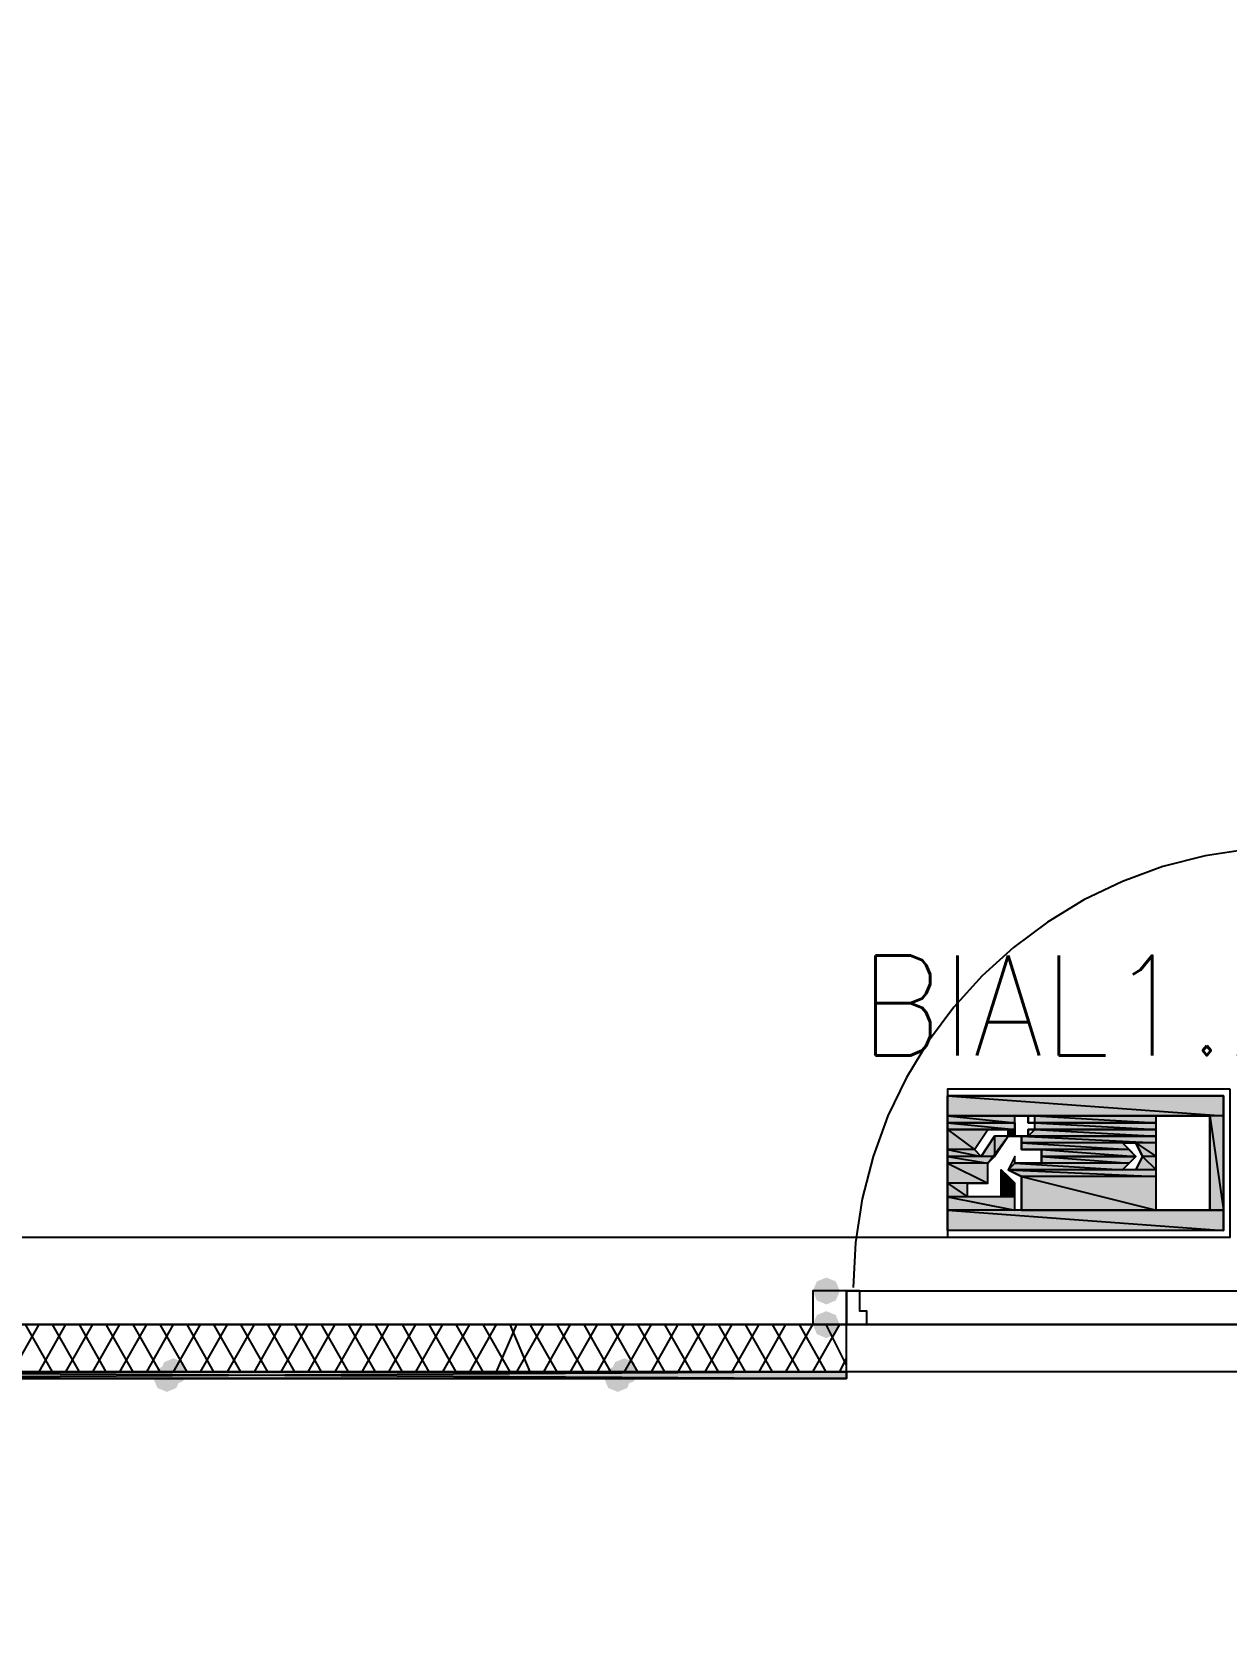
# Model space of a CAD drawing. Header units: millimetres. Extents: x 0 to 420, y 0 to 297.
# Drawn here: x 222.88 to 230.4, y 174.24 to 184.4 of the extents above; entities that cross this region are included whole.
import ezdxf

# ---------------------------------------------------------------- set-up
doc = ezdxf.new("R2010")
doc.units = ezdxf.units.MM
doc.layers.get('0').update_dxf_attribs({"linetype": 'CONTINUOUS'})
doc.styles.get("Standard").update_dxf_attribs({"font": 'STANDARD'})

msp = doc.modelspace()

# ---------------------------------------------------------------- hatches: boundary and pattern name
at = {"true_color": 0x000052}
h = msp.add_hatch(color=0, dxfattribs=at)
h.paths.add_polyline_path([(230.378, 177.715333), (228.642333, 177.715333), (230.378, 177.588333)], flags=0)
h.paths.add_polyline_path([(228.642333, 177.715333), (230.378, 177.588333), (228.642333, 177.588333)], flags=0)
h = msp.add_hatch(color=0, dxfattribs=at)
h.paths.add_polyline_path([(228.642333, 177.588333), (229.954667, 177.588333)], flags=0)
h.paths.add_polyline_path([(229.954667, 177.588333), (228.642333, 177.588333)], flags=0)
h = msp.add_hatch(color=0, dxfattribs=at)
h.paths.add_polyline_path([(229.065667, 177.588333), (228.642333, 177.588333)], flags=0)
h.paths.add_polyline_path([(229.065667, 177.588333), (228.642333, 177.588333), (229.108, 177.588333)], flags=0)
h = msp.add_hatch(color=0, dxfattribs=at)
h.paths.add_polyline_path([(229.065667, 177.588333), (228.642333, 177.588333), (229.065667, 177.546)], flags=0)
h.paths.add_polyline_path([(228.642333, 177.588333), (229.065667, 177.546), (228.642333, 177.546)], flags=0)
h = msp.add_hatch(color=0, dxfattribs=at)
h.paths.add_polyline_path([(228.642333, 177.546), (229.065667, 177.546)], flags=0)
h.paths.add_polyline_path([(229.065667, 177.546), (228.642333, 177.546)], flags=0)
h = msp.add_hatch(color=0, dxfattribs=at)
h.paths.add_polyline_path([(228.642333, 177.546), (229.065667, 177.546)], flags=0)
h.paths.add_polyline_path([(229.065667, 177.546), (228.642333, 177.546)], flags=0)
h = msp.add_hatch(color=0, dxfattribs=at)
h.paths.add_polyline_path([(229.065667, 177.546), (228.642333, 177.546), (229.065667, 177.503667)], flags=0)
h.paths.add_polyline_path([(228.642333, 177.546), (229.065667, 177.503667), (228.642333, 177.503667)], flags=0)
h = msp.add_hatch(color=0, dxfattribs=at)
h.paths.add_polyline_path([(228.642333, 177.503667), (229.065667, 177.503667)], flags=0)
h.paths.add_polyline_path([(229.065667, 177.503667), (228.642333, 177.503667)], flags=0)
h = msp.add_hatch(color=0, dxfattribs=at)
h.paths.add_polyline_path([(228.896333, 177.503667), (228.642333, 177.503667), (228.811667, 177.376667)], flags=0)
h.paths.add_polyline_path([(228.642333, 177.503667), (228.811667, 177.376667), (228.642333, 177.376667)], flags=0)
h = msp.add_hatch(color=0, dxfattribs=at)
h.paths.add_polyline_path([(229.023333, 177.503667), (229.065667, 177.503667)], flags=0)
h.paths.add_polyline_path([(229.065667, 177.503667), (229.023333, 177.503667)], flags=0)
h = msp.add_hatch(color=0, dxfattribs=at)
h.paths.add_polyline_path([(229.023333, 177.503667), (229.065667, 177.503667)], flags=0)
h.paths.add_polyline_path([(229.065667, 177.503667), (229.023333, 177.503667)], flags=0)
h = msp.add_hatch(color=0, dxfattribs=at)
h.paths.add_polyline_path([(229.065667, 177.503667), (229.023333, 177.503667), (229.065667, 177.461333)], flags=0)
h.paths.add_polyline_path([(229.023333, 177.503667), (229.065667, 177.461333), (229.023333, 177.461333)], flags=0)
h = msp.add_hatch(color=0, dxfattribs=at)
h.paths.add_polyline_path([(229.108, 177.588333), (229.065667, 177.588333)], flags=0)
h.paths.add_polyline_path([(229.065667, 177.588333), (229.108, 177.588333)], flags=0)
for points in [[(229.065667, 177.546), (229.065667, 177.503667)], [(229.108, 177.588333), (229.150333, 177.588333)], [(229.150333, 177.546), (229.192667, 177.546)], [(229.150333, 177.546), (229.192667, 177.546)], [(229.192667, 177.503667), (229.150333, 177.503667)], [(229.150333, 177.503667), (229.192667, 177.503667)], [(229.150333, 177.461333), (229.108, 177.461333)], [(228.981, 177.249667), (229.023333, 177.207333), (228.981, 177.207333)]]:
    msp.add_hatch(color=0, dxfattribs=at).paths.add_polyline_path(points, flags=0)
h = msp.add_hatch(color=0, dxfattribs=at)
h.paths.add_polyline_path([(229.065667, 177.503667), (229.065667, 177.461333)], flags=0)
h.paths.add_polyline_path([(229.065667, 177.461333), (229.065667, 177.503667)], flags=0)
h = msp.add_hatch(color=0, dxfattribs=at)
h.paths.add_polyline_path([(229.108, 177.588333), (229.954667, 177.588333)], flags=0)
h.paths.add_polyline_path([(229.954667, 177.588333), (229.108, 177.588333)], flags=0)
h = msp.add_hatch(color=0, dxfattribs=at)
h.paths.add_polyline_path([(229.108, 177.588333), (229.954667, 177.588333)], flags=0)
h.paths.add_polyline_path([(229.954667, 177.588333), (229.108, 177.588333)], flags=0)
h = msp.add_hatch(color=0, dxfattribs=at)
h.paths.add_polyline_path([(229.150333, 177.588333), (229.954667, 177.588333)], flags=0)
h.paths.add_polyline_path([(229.954667, 177.588333), (229.150333, 177.588333)], flags=0)
h = msp.add_hatch(color=0, dxfattribs=at)
h.paths.add_polyline_path([(229.150333, 177.503667), (229.192667, 177.503667)], flags=0)
h.paths.add_polyline_path([(229.192667, 177.503667), (229.150333, 177.503667)], flags=0)
h = msp.add_hatch(color=0, dxfattribs=at)
h.paths.add_polyline_path([(229.954667, 177.503667), (229.192667, 177.503667), (229.954667, 177.461333)], flags=0)
h.paths.add_polyline_path([(229.192667, 177.503667), (229.954667, 177.461333), (229.150333, 177.461333)], flags=0)
h = msp.add_hatch(color=0, dxfattribs=at)
h.paths.add_polyline_path([(229.150333, 177.503667), (229.150333, 177.461333)], flags=0)
h.paths.add_polyline_path([(229.150333, 177.461333), (229.150333, 177.503667)], flags=0)
h = msp.add_hatch(color=0, dxfattribs=at)
h.paths.add_polyline_path([(229.954667, 177.588333), (229.192667, 177.588333), (229.954667, 177.546)], flags=0)
h.paths.add_polyline_path([(229.192667, 177.588333), (229.954667, 177.546), (229.192667, 177.546)], flags=0)
h = msp.add_hatch(color=0, dxfattribs=at)
h.paths.add_polyline_path([(229.192667, 177.546), (229.954667, 177.546)], flags=0)
h.paths.add_polyline_path([(229.954667, 177.546), (229.192667, 177.546)], flags=0)
h = msp.add_hatch(color=0, dxfattribs=at)
h.paths.add_polyline_path([(229.192667, 177.546), (229.954667, 177.546)], flags=0)
h.paths.add_polyline_path([(229.954667, 177.546), (229.192667, 177.546)], flags=0)
h = msp.add_hatch(color=0, dxfattribs=at)
h.paths.add_polyline_path([(229.192667, 177.546), (229.954667, 177.546)], flags=0)
h.paths.add_polyline_path([(229.954667, 177.546), (229.192667, 177.546)], flags=0)
h = msp.add_hatch(color=0, dxfattribs=at)
h.paths.add_polyline_path([(229.954667, 177.546), (229.192667, 177.546), (229.954667, 177.503667)], flags=0)
h.paths.add_polyline_path([(229.192667, 177.546), (229.954667, 177.503667), (229.192667, 177.503667)], flags=0)
h = msp.add_hatch(color=0, dxfattribs=at)
h.paths.add_polyline_path([(229.192667, 177.503667), (229.954667, 177.503667)], flags=0)
h.paths.add_polyline_path([(229.954667, 177.503667), (229.192667, 177.503667)], flags=0)
h = msp.add_hatch(color=0, dxfattribs=at)
h.paths.add_polyline_path([(229.192667, 177.503667), (229.954667, 177.503667)], flags=0)
h.paths.add_polyline_path([(229.954667, 177.503667), (229.192667, 177.503667)], flags=0)
h = msp.add_hatch(color=0, dxfattribs=at)
h.paths.add_polyline_path([(229.192667, 177.503667), (229.954667, 177.503667)], flags=0)
h.paths.add_polyline_path([(229.954667, 177.503667), (229.192667, 177.503667)], flags=0)
h = msp.add_hatch(color=0, dxfattribs=at)
h.paths.add_polyline_path([(229.192667, 177.503667), (229.954667, 177.503667)], flags=0)
h.paths.add_polyline_path([(229.954667, 177.503667), (229.192667, 177.503667)], flags=0)
h = msp.add_hatch(color=0, dxfattribs=at)
h.paths.add_polyline_path([(229.192667, 177.503667), (229.954667, 177.503667)], flags=0)
h.paths.add_polyline_path([(229.954667, 177.503667), (229.192667, 177.503667)], flags=0)
h = msp.add_hatch(color=0, dxfattribs=at)
h.paths.add_polyline_path([(230.378, 177.588333), (230.293333, 177.588333), (230.378, 176.995667)], flags=0)
h.paths.add_polyline_path([(230.293333, 177.588333), (230.378, 176.995667), (230.293333, 176.995667)], flags=0)
h = msp.add_hatch(color=0, dxfattribs=at)
h.paths.add_polyline_path([(229.023333, 177.461333), (228.938667, 177.461333), (228.938667, 177.334333)], flags=0)
h.paths.add_polyline_path([(228.938667, 177.461333), (228.938667, 177.334333), (228.854, 177.334333)], flags=0)
h = msp.add_hatch(color=0, dxfattribs=at)
h.paths.add_polyline_path([(229.023333, 177.461333), (229.065667, 177.461333)], flags=0)
h.paths.add_polyline_path([(229.065667, 177.461333), (229.023333, 177.461333)], flags=0)
h = msp.add_hatch(color=0, dxfattribs=at)
h.paths.add_polyline_path([(229.065667, 177.461333), (229.108, 177.461333)], flags=0)
h.paths.add_polyline_path([(229.108, 177.461333), (229.065667, 177.461333)], flags=0)
h = msp.add_hatch(color=0, dxfattribs=at)
h.paths.add_polyline_path([(229.065667, 177.461333), (229.108, 177.461333)], flags=0)
h.paths.add_polyline_path([(229.108, 177.461333), (229.065667, 177.461333)], flags=0)
h = msp.add_hatch(color=0, dxfattribs=at)
h.paths.add_polyline_path([(229.065667, 177.461333), (229.954667, 177.461333)], flags=0)
h.paths.add_polyline_path([(229.954667, 177.461333), (229.065667, 177.461333)], flags=0)
h = msp.add_hatch(color=0, dxfattribs=at)
h.paths.add_polyline_path([(229.954667, 177.461333), (229.108, 177.461333), (229.954667, 177.419)], flags=0)
h.paths.add_polyline_path([(229.108, 177.461333), (229.954667, 177.419), (229.108, 177.419)], flags=0)
h = msp.add_hatch(color=0, dxfattribs=at)
h.paths.add_polyline_path([(229.743, 177.419), (229.108, 177.419), (229.785333, 177.376667)], flags=0)
h.paths.add_polyline_path([(229.108, 177.419), (229.785333, 177.376667), (229.108, 177.376667)], flags=0)
h = msp.add_hatch(color=0, dxfattribs=at)
h.paths.add_polyline_path([(229.150333, 177.461333), (229.954667, 177.461333)], flags=0)
h.paths.add_polyline_path([(229.954667, 177.461333), (229.150333, 177.461333)], flags=0)
h = msp.add_hatch(color=0, dxfattribs=at)
h.paths.add_polyline_path([(229.150333, 177.461333), (229.954667, 177.461333)], flags=0)
h.paths.add_polyline_path([(229.954667, 177.461333), (229.150333, 177.461333)], flags=0)
h = msp.add_hatch(color=0, dxfattribs=at)
h.paths.add_polyline_path([(229.150333, 177.461333), (229.954667, 177.461333)], flags=0)
h.paths.add_polyline_path([(229.954667, 177.461333), (229.150333, 177.461333)], flags=0)
h = msp.add_hatch(color=0, dxfattribs=at)
h.paths.add_polyline_path([(229.150333, 177.461333), (229.954667, 177.461333)], flags=0)
h.paths.add_polyline_path([(229.954667, 177.461333), (229.150333, 177.461333)], flags=0)
h = msp.add_hatch(color=0, dxfattribs=at)
h.paths.add_polyline_path([(229.954667, 177.419), (229.827667, 177.419), (229.954667, 177.334333)], flags=0)
h.paths.add_polyline_path([(229.827667, 177.419), (229.954667, 177.334333), (229.87, 177.334333)], flags=0)
h = msp.add_hatch(color=0, dxfattribs=at)
h.paths.add_polyline_path([(228.811667, 177.376667), (228.642333, 177.376667), (228.854, 177.334333)], flags=0)
h.paths.add_polyline_path([(228.642333, 177.376667), (228.854, 177.334333), (228.642333, 177.334333)], flags=0)
h = msp.add_hatch(color=0, dxfattribs=at)
h.paths.add_polyline_path([(228.938667, 177.334333), (228.642333, 177.334333), (228.896333, 177.292)], flags=0)
h.paths.add_polyline_path([(228.642333, 177.334333), (228.896333, 177.292), (228.642333, 177.292)], flags=0)
h = msp.add_hatch(color=0, dxfattribs=at)
h.paths.add_polyline_path([(228.896333, 177.292), (228.642333, 177.292), (228.896333, 177.165)], flags=0)
h.paths.add_polyline_path([(228.642333, 177.292), (228.896333, 177.165), (228.642333, 177.165)], flags=0)
h = msp.add_hatch(color=0, dxfattribs=at)
h.paths.add_polyline_path([(229.785333, 177.292), (229.065667, 177.292), (229.743, 177.249667)], flags=0)
h.paths.add_polyline_path([(229.065667, 177.292), (229.743, 177.249667), (229.023333, 177.249667)], flags=0)
h = msp.add_hatch(color=0, dxfattribs=at)
h.paths.add_polyline_path([(229.785333, 177.376667), (229.235, 177.376667), (229.827667, 177.334333)], flags=0)
h.paths.add_polyline_path([(229.235, 177.376667), (229.827667, 177.334333), (229.235, 177.334333)], flags=0)
h = msp.add_hatch(color=0, dxfattribs=at)
h.paths.add_polyline_path([(229.235, 177.334333), (229.277333, 177.334333)], flags=0)
h.paths.add_polyline_path([(229.277333, 177.334333), (229.235, 177.334333)], flags=0)
h = msp.add_hatch(color=0, dxfattribs=at)
h.paths.add_polyline_path([(229.827667, 177.334333), (229.235, 177.334333), (229.785333, 177.292)], flags=0)
h.paths.add_polyline_path([(229.235, 177.334333), (229.785333, 177.292), (229.235, 177.292)], flags=0)
h = msp.add_hatch(color=0, dxfattribs=at)
h.paths.add_polyline_path([(229.954667, 177.334333), (229.87, 177.334333), (229.954667, 177.249667)], flags=0)
h.paths.add_polyline_path([(229.87, 177.334333), (229.954667, 177.249667), (229.827667, 177.249667)], flags=0)
h = msp.add_hatch(color=0, dxfattribs=at)
h.paths.add_polyline_path([(229.023333, 177.207333), (228.981, 177.207333), (229.065667, 177.165)], flags=0)
h.paths.add_polyline_path([(228.981, 177.207333), (229.065667, 177.165), (228.981, 177.165)], flags=0)
h = msp.add_hatch(color=0, dxfattribs=at)
h.paths.add_polyline_path([(229.954667, 177.249667), (229.023333, 177.249667), (229.954667, 177.207333)], flags=0)
h.paths.add_polyline_path([(229.023333, 177.249667), (229.954667, 177.207333), (229.108, 177.207333)], flags=0)
h = msp.add_hatch(color=0, dxfattribs=at)
h.paths.add_polyline_path([(229.954667, 177.207333), (229.108, 177.207333), (229.954667, 176.995667)], flags=0)
h.paths.add_polyline_path([(229.108, 177.207333), (229.954667, 176.995667), (229.108, 176.995667)], flags=0)
h = msp.add_hatch(color=0, dxfattribs=at)
h.paths.add_polyline_path([(228.769333, 177.165), (228.642333, 177.165), (228.769333, 177.080333)], flags=0)
h.paths.add_polyline_path([(228.642333, 177.165), (228.769333, 177.080333), (228.642333, 177.080333)], flags=0)
h = msp.add_hatch(color=0, dxfattribs=at)
h.paths.add_polyline_path([(229.065667, 177.165), (228.981, 177.165), (229.065667, 177.080333)], flags=0)
h.paths.add_polyline_path([(228.981, 177.165), (229.065667, 177.080333), (228.981, 177.080333)], flags=0)
h = msp.add_hatch(color=0, dxfattribs=at)
h.paths.add_polyline_path([(229.065667, 177.080333), (228.642333, 177.080333), (229.065667, 176.995667)], flags=0)
h.paths.add_polyline_path([(228.642333, 177.080333), (229.065667, 176.995667), (228.642333, 176.995667)], flags=0)
h = msp.add_hatch(color=0, dxfattribs=at)
h.paths.add_polyline_path([(230.378, 176.995667), (228.642333, 176.995667), (230.378, 176.868667)], flags=0)
h.paths.add_polyline_path([(228.642333, 176.995667), (230.378, 176.868667), (228.642333, 176.868667)], flags=0)
h = msp.add_hatch(color=0, dxfattribs=at)
h.paths.add_polyline_path([(229.108, 176.995667), (230.378, 176.995667)], flags=0)
h.paths.add_polyline_path([(230.378, 176.995667), (229.108, 176.995667)], flags=0)
at = {"true_color": 0x000007}
for points in [[(227.965, 176.487667), (227.940129, 176.427871), (227.880333, 176.403), (227.820538, 176.427871), (227.795667, 176.487667), (227.820537, 176.547462), (227.880333, 176.572333), (227.940129, 176.547463)], [(227.965, 176.276), (227.940129, 176.216204), (227.880333, 176.191333), (227.820538, 176.216204), (227.795667, 176.276), (227.820537, 176.335796), (227.880333, 176.360667), (227.940129, 176.335796)]]:
    msp.add_hatch(color=0, dxfattribs=at).paths.add_polyline_path(points, flags=0)
h = msp.add_hatch(color=0, dxfattribs=at)
h.paths.add_polyline_path([(228.007333, 175.979667), (220.937667, 175.979667), (228.007333, 175.937333)], flags=0)
h.paths.add_polyline_path([(220.937667, 175.979667), (228.007333, 175.937333), (220.937667, 175.937333)], flags=0)
at = {"true_color": 0x0000fe}
for points in [[(223.816333, 175.937333), (223.791462, 175.877537), (223.731667, 175.852667), (223.671871, 175.877537), (223.647, 175.937333), (223.671871, 175.997129), (223.731667, 176.022), (223.791462, 175.997129)], [(223.858667, 175.979667), (223.833796, 175.919871), (223.774, 175.895), (223.714204, 175.919871), (223.689333, 175.979667), (223.714204, 176.039462), (223.774, 176.064333), (223.833796, 176.039463)], [(226.652667, 175.937333), (226.627796, 175.877537), (226.568, 175.852667), (226.508204, 175.877537), (226.483333, 175.937333), (226.508204, 175.997129), (226.568, 176.022), (226.627796, 175.997129)], [(226.695, 175.979667), (226.670129, 175.919871), (226.610333, 175.895), (226.550538, 175.919871), (226.525667, 175.979667), (226.550537, 176.039462), (226.610333, 176.064333), (226.670129, 176.039463)]]:
    msp.add_hatch(color=0, dxfattribs=at).paths.add_polyline_path(points, flags=0)

# ---------------------------------------------------------------- linework, layer by layer
at = {"color": 0, "true_color": 0x000007}
for points in [[(220.937667, 176.276), (238.548333, 176.276), (238.548333, 187.409667), (220.937667, 187.409667)], [(227.795667, 176.276), (228.007333, 176.276), (228.007333, 176.487667), (227.795667, 176.487667), (227.795667, 176.276), (228.007333, 176.276), (228.007333, 176.487667), (227.795667, 176.487667)], [(228.134333, 176.276), (228.134333, 176.360667), (228.092, 176.360667), (228.092, 176.487667), (228.007333, 176.487667), (228.007333, 176.276)], [(228.007333, 175.979667), (220.937667, 175.979667), (228.007333, 175.937333)], [(220.937667, 175.979667), (228.007333, 175.937333), (220.937667, 175.937333)], [(228.007333, 175.979667), (228.007333, 175.937333), (220.937667, 175.937333), (220.937667, 175.979667), (228.007333, 175.979667), (220.937667, 175.979667), (220.937667, 175.937333), (228.007333, 175.937333)]]:
    msp.add_lwpolyline(points, close=True, dxfattribs=at)
for points in [[(230.8225, 179.281667), (230.538994, 179.267351), (230.263677, 179.225333), (229.997944, 179.157006), (229.743188, 179.063764), (229.500803, 178.947001), (229.272183, 178.80811), (229.058721, 178.648486), (228.861811, 178.469523), (228.682847, 178.272613), (228.523223, 178.059151), (228.384333, 177.83053), (228.26757, 177.588145), (228.174328, 177.333389), (228.106001, 177.067656), (228.063982, 176.792339), (228.049667, 176.508833)], [(228.007333, 176.403), (228.007333, 176.487667), (229.489, 176.487667)], [(229.489, 176.487667), (230.928333, 176.487667), (230.928333, 176.403)], [(229.489, 176.276), (228.007333, 176.276), (228.007333, 176.403)], [(230.928333, 176.403), (230.928333, 176.276), (229.489, 176.276)], [(228.007333, 176.276), (220.937667, 176.276)], [(222.758, 175.979667), (222.927333, 176.276)], [(223.012, 175.979667), (222.842667, 176.276)], [(222.927333, 175.979667), (223.096667, 176.276)], [(223.181333, 175.979667), (223.012, 176.276)], [(223.096667, 175.979667), (223.266, 176.276)], [(223.350667, 175.979667), (223.181333, 176.276)], [(223.266, 175.979667), (223.435333, 176.276)], [(223.52, 175.979667), (223.350667, 176.276)], [(223.435333, 175.979667), (223.604667, 176.276)], [(223.689333, 175.979667), (223.52, 176.276)], [(223.604667, 175.979667), (223.774, 176.276)], [(223.858667, 175.979667), (223.689333, 176.276)], [(223.774, 175.979667), (223.943333, 176.276)], [(224.028, 175.979667), (223.858667, 176.276)], [(223.943333, 175.979667), (224.112667, 176.276)], [(224.197333, 175.979667), (224.028, 176.276)], [(224.112667, 175.979667), (224.282, 176.276)], [(224.366667, 175.979667), (224.197333, 176.276)], [(224.282, 175.979667), (224.451333, 176.276)], [(224.536, 175.979667), (224.366667, 176.276)], [(224.451333, 175.979667), (224.620667, 176.276)], [(224.705333, 175.979667), (224.536, 176.276)], [(224.620667, 175.979667), (224.79, 176.276)], [(224.874667, 175.979667), (224.705333, 176.276)], [(224.79, 175.979667), (224.959333, 176.276)], [(225.044, 175.979667), (224.874667, 176.276)], [(224.959333, 175.979667), (225.128667, 176.276)], [(225.213333, 175.979667), (225.044, 176.276)], [(225.128667, 175.979667), (225.298, 176.276)], [(225.382667, 175.979667), (225.213333, 176.276)], [(225.298, 175.979667), (225.467333, 176.276)], [(225.552, 175.979667), (225.382667, 176.276)], [(225.467333, 175.979667), (225.636667, 176.276)], [(225.721333, 175.979667), (225.552, 176.276)], [(225.636667, 175.979667), (225.806, 176.276)], [(225.890667, 175.979667), (225.721333, 176.276)], [(225.806, 175.979667), (225.933, 176.276)], [(226.017667, 175.979667), (225.890667, 176.276)], [(225.933, 175.979667), (226.102333, 176.276)], [(226.187, 175.979667), (226.017667, 176.276)], [(226.102333, 175.979667), (226.271667, 176.276)], [(226.356333, 175.979667), (226.187, 176.276)], [(226.271667, 175.979667), (226.441, 176.276)], [(226.525667, 175.979667), (226.356333, 176.276)], [(226.441, 175.979667), (226.610333, 176.276)], [(226.695, 175.979667), (226.525667, 176.276)], [(226.610333, 175.979667), (226.779667, 176.276)], [(226.864333, 175.979667), (226.695, 176.276)], [(226.779667, 175.979667), (226.949, 176.276)], [(227.033667, 175.979667), (226.864333, 176.276)], [(226.949, 175.979667), (227.118333, 176.276)], [(227.203, 175.979667), (227.033667, 176.276)], [(227.118333, 175.979667), (227.287667, 176.276)], [(227.372333, 175.979667), (227.203, 176.276)], [(227.287667, 175.979667), (227.457, 176.276)], [(227.541667, 175.979667), (227.372333, 176.276)], [(227.457, 175.979667), (227.626333, 176.276)], [(227.711, 175.979667), (227.541667, 176.276)], [(227.626333, 175.979667), (227.795667, 176.276)], [(227.880333, 175.979667), (227.711, 176.276)], [(227.795667, 175.979667), (227.965, 176.276)], [(228.007333, 176.022), (227.880333, 176.276)], [(228.007333, 175.979667), (228.007333, 176.276)], [(228.007333, 175.979667), (228.007333, 176.276)], [(228.007333, 175.979667), (220.937667, 175.979667), (228.007333, 175.979667), (220.937667, 175.937333)], [(220.937667, 175.979667), (228.007333, 175.979667)], [(227.965, 175.979667), (228.007333, 176.064333)]]:
    msp.add_lwpolyline(points, dxfattribs=at)
at = {"color": 0, "true_color": 0x00005c}
msp.add_lwpolyline([(230.420333, 177.757667), (228.642333, 177.757667), (228.642333, 176.826333), (230.420333, 176.826333)], close=True, dxfattribs=at)
at = {"color": 0, "true_color": 0x000052}
for points in [[(230.378, 177.715333), (228.642333, 177.715333), (230.378, 177.588333)], [(228.642333, 177.715333), (230.378, 177.588333), (228.642333, 177.588333)], [(228.642333, 177.715333), (230.378, 177.715333), (230.378, 176.868667), (228.642333, 176.868667)], [(228.642333, 177.588333), (229.954667, 177.588333)], [(229.954667, 177.588333), (228.642333, 177.588333)], [(228.642333, 177.588333), (229.108, 177.588333)], [(229.108, 177.588333), (228.642333, 177.588333)], [(229.108, 177.588333), (228.642333, 177.588333)], [(228.642333, 177.588333), (229.108, 177.588333)], [(229.108, 177.588333), (228.642333, 177.588333)], [(229.108, 177.588333), (228.642333, 177.588333)], [(228.642333, 177.588333), (229.108, 177.588333)], [(229.108, 177.588333), (228.642333, 177.588333)], [(228.642333, 177.588333), (229.108, 177.588333)], [(229.108, 177.588333), (228.642333, 177.588333)], [(229.065667, 177.588333), (228.642333, 177.588333)], [(229.065667, 177.588333), (228.642333, 177.588333), (229.108, 177.588333)], [(229.065667, 177.588333), (228.642333, 177.588333), (229.065667, 177.546)], [(228.642333, 177.588333), (229.065667, 177.546), (228.642333, 177.546)], [(228.642333, 177.546), (229.065667, 177.546)], [(229.065667, 177.546), (228.642333, 177.546)], [(228.642333, 177.546), (229.065667, 177.546)], [(229.065667, 177.546), (228.642333, 177.546)], [(229.065667, 177.546), (228.642333, 177.546)], [(228.642333, 177.546), (229.065667, 177.546)], [(229.065667, 177.546), (228.642333, 177.546)], [(229.065667, 177.546), (228.642333, 177.546)], [(228.642333, 177.546), (229.065667, 177.546)], [(229.065667, 177.546), (228.642333, 177.546)], [(229.065667, 177.546), (228.642333, 177.546), (229.065667, 177.503667)], [(228.642333, 177.546), (229.065667, 177.503667), (228.642333, 177.503667)], [(228.642333, 177.503667), (229.065667, 177.503667)], [(229.065667, 177.503667), (228.642333, 177.503667)], [(228.896333, 177.503667), (228.642333, 177.503667), (228.811667, 177.376667)], [(228.642333, 177.503667), (228.811667, 177.376667), (228.642333, 177.376667)], [(228.769333, 177.165), (228.896333, 177.165), (228.896333, 177.292), (229.023333, 177.461333), (228.938667, 177.461333), (228.854, 177.334333), (228.811667, 177.376667), (228.896333, 177.503667), (229.023333, 177.503667), (229.023333, 177.461333), (229.065667, 177.461333), (229.108, 177.461333), (229.108, 177.376667), (229.235, 177.376667), (229.235, 177.292), (229.065667, 177.292), (229.065667, 177.334333), (229.023333, 177.249667), (229.108, 177.207333), (229.108, 176.995667), (229.065667, 176.995667), (229.065667, 177.165), (228.981, 177.249667), (228.981, 177.080333), (228.769333, 177.080333)], [(229.023333, 177.503667), (229.065667, 177.503667)], [(229.065667, 177.503667), (229.023333, 177.503667)], [(229.023333, 177.503667), (229.065667, 177.503667)], [(229.065667, 177.503667), (229.023333, 177.503667)], [(229.023333, 177.503667), (229.065667, 177.503667)], [(229.065667, 177.503667), (229.023333, 177.503667)], [(229.065667, 177.503667), (229.023333, 177.503667)], [(229.023333, 177.503667), (229.065667, 177.503667)], [(229.023333, 177.503667), (229.065667, 177.503667)], [(229.065667, 177.503667), (229.023333, 177.503667)], [(229.023333, 177.503667), (229.065667, 177.503667)], [(229.065667, 177.503667), (229.023333, 177.503667)], [(229.065667, 177.503667), (229.023333, 177.503667)], [(229.023333, 177.503667), (229.065667, 177.503667)], [(229.065667, 177.503667), (229.023333, 177.503667), (229.065667, 177.461333)], [(229.023333, 177.503667), (229.065667, 177.461333), (229.023333, 177.461333)], [(229.108, 177.588333), (229.065667, 177.588333)], [(229.065667, 177.588333), (229.108, 177.588333)], [(229.065667, 177.546), (229.065667, 177.503667)], [(229.065667, 177.503667), (229.065667, 177.546)], [(229.065667, 177.503667), (229.065667, 177.461333)], [(229.065667, 177.461333), (229.065667, 177.503667)], [(229.108, 177.588333), (229.954667, 177.588333)], [(229.954667, 177.588333), (229.108, 177.588333)], [(229.108, 177.588333), (229.150333, 177.588333)], [(229.108, 177.588333), (229.954667, 177.588333)], [(229.954667, 177.588333), (229.108, 177.588333)], [(229.150333, 177.588333), (229.954667, 177.588333)], [(229.954667, 177.588333), (229.150333, 177.588333)], [(229.150333, 177.588333), (229.150333, 177.546)], [(229.150333, 177.546), (229.150333, 177.588333)], [(229.150333, 177.546), (229.192667, 177.546)], [(229.150333, 177.546), (229.192667, 177.546)], [(229.192667, 177.546), (229.150333, 177.546)], [(229.192667, 177.503667), (229.150333, 177.503667)], [(229.150333, 177.503667), (229.192667, 177.503667)], [(229.150333, 177.503667), (229.192667, 177.503667)], [(229.192667, 177.503667), (229.150333, 177.503667)], [(229.192667, 177.503667), (229.954667, 177.461333), (229.150333, 177.461333)], [(229.150333, 177.503667), (229.150333, 177.461333)], [(229.150333, 177.461333), (229.150333, 177.503667)], [(229.150333, 177.461333), (229.150333, 177.503667)], [(229.954667, 177.588333), (229.192667, 177.588333), (229.954667, 177.546)], [(229.192667, 177.588333), (229.954667, 177.546), (229.192667, 177.546)], [(229.192667, 177.546), (229.954667, 177.546)], [(229.954667, 177.546), (229.192667, 177.546)], [(229.192667, 177.546), (229.954667, 177.546)], [(229.954667, 177.546), (229.192667, 177.546)], [(229.192667, 177.546), (229.954667, 177.546)], [(229.954667, 177.546), (229.192667, 177.546)], [(229.954667, 177.546), (229.192667, 177.546), (229.954667, 177.503667)], [(229.192667, 177.546), (229.954667, 177.503667), (229.192667, 177.503667)], [(229.192667, 177.503667), (229.954667, 177.503667)], [(229.954667, 177.503667), (229.192667, 177.503667)], [(229.192667, 177.503667), (229.954667, 177.503667)], [(229.954667, 177.503667), (229.192667, 177.503667)], [(229.192667, 177.503667), (229.954667, 177.503667)], [(229.954667, 177.503667), (229.192667, 177.503667)], [(229.192667, 177.503667), (229.954667, 177.503667)], [(229.954667, 177.503667), (229.192667, 177.503667)], [(229.192667, 177.503667), (229.954667, 177.503667)], [(229.954667, 177.503667), (229.192667, 177.503667)], [(229.954667, 177.503667), (229.192667, 177.503667), (229.954667, 177.461333)], [(229.954667, 177.588333), (230.293333, 177.588333), (230.293333, 176.995667), (229.954667, 176.995667)], [(230.378, 177.588333), (230.293333, 177.588333), (230.378, 176.995667)], [(230.293333, 177.588333), (230.378, 176.995667), (230.293333, 176.995667)], [(228.938667, 177.461333), (228.938667, 177.334333), (228.854, 177.334333)], [(229.023333, 177.461333), (228.938667, 177.461333), (228.938667, 177.334333)], [(229.023333, 177.461333), (229.065667, 177.461333)], [(229.065667, 177.461333), (229.023333, 177.461333)], [(229.065667, 177.461333), (229.108, 177.461333)], [(229.108, 177.461333), (229.065667, 177.461333)], [(229.065667, 177.461333), (229.108, 177.461333)], [(229.108, 177.461333), (229.065667, 177.461333)], [(229.065667, 177.461333), (229.954667, 177.461333)], [(229.954667, 177.461333), (229.065667, 177.461333)], [(229.108, 177.461333), (229.065667, 177.461333)], [(229.150333, 177.461333), (229.108, 177.461333)], [(229.954667, 177.461333), (229.108, 177.461333), (229.954667, 177.419)], [(229.108, 177.461333), (229.954667, 177.419), (229.108, 177.419)], [(229.743, 177.419), (229.108, 177.419), (229.785333, 177.376667)], [(229.108, 177.419), (229.785333, 177.376667), (229.108, 177.376667)], [(229.150333, 177.461333), (229.954667, 177.461333)], [(229.954667, 177.461333), (229.150333, 177.461333)], [(229.150333, 177.461333), (229.954667, 177.461333)], [(229.954667, 177.461333), (229.150333, 177.461333)], [(229.150333, 177.461333), (229.954667, 177.461333)], [(229.954667, 177.461333), (229.150333, 177.461333)], [(229.150333, 177.461333), (229.954667, 177.461333)], [(229.954667, 177.461333), (229.150333, 177.461333)], [(229.827667, 177.334333), (229.743, 177.419), (229.827667, 177.419), (229.87, 177.334333), (229.827667, 177.249667), (229.743, 177.249667), (229.827667, 177.334333), (229.277333, 177.334333)], [(229.954667, 177.419), (229.827667, 177.419), (229.954667, 177.334333)], [(229.827667, 177.419), (229.954667, 177.334333), (229.87, 177.334333)], [(228.811667, 177.376667), (228.642333, 177.376667), (228.854, 177.334333)], [(228.642333, 177.376667), (228.854, 177.334333), (228.642333, 177.334333)], [(228.938667, 177.334333), (228.642333, 177.334333), (228.896333, 177.292)], [(228.642333, 177.334333), (228.896333, 177.292), (228.642333, 177.292)], [(228.896333, 177.292), (228.642333, 177.292), (228.896333, 177.165)], [(228.642333, 177.292), (228.896333, 177.165), (228.642333, 177.165)], [(229.065667, 177.292), (229.743, 177.249667), (229.023333, 177.249667)], [(229.785333, 177.292), (229.065667, 177.292), (229.743, 177.249667)], [(229.785333, 177.376667), (229.235, 177.376667), (229.827667, 177.334333)], [(229.235, 177.376667), (229.827667, 177.334333), (229.235, 177.334333)], [(229.235, 177.334333), (229.277333, 177.334333)], [(229.277333, 177.334333), (229.235, 177.334333)], [(229.827667, 177.334333), (229.235, 177.334333), (229.785333, 177.292)], [(229.235, 177.334333), (229.785333, 177.292), (229.235, 177.292)], [(229.87, 177.334333), (229.954667, 177.249667), (229.827667, 177.249667)], [(229.954667, 177.334333), (229.87, 177.334333), (229.954667, 177.249667)], [(228.981, 177.249667), (229.023333, 177.207333), (228.981, 177.207333)], [(229.023333, 177.207333), (228.981, 177.207333), (229.065667, 177.165)], [(228.981, 177.207333), (229.065667, 177.165), (228.981, 177.165)], [(229.954667, 177.249667), (229.023333, 177.249667), (229.954667, 177.207333)], [(229.023333, 177.249667), (229.954667, 177.207333), (229.108, 177.207333)], [(229.954667, 177.207333), (229.108, 177.207333), (229.954667, 176.995667)], [(229.108, 177.207333), (229.954667, 176.995667), (229.108, 176.995667)], [(228.769333, 177.165), (228.642333, 177.165), (228.769333, 177.080333)], [(228.642333, 177.165), (228.769333, 177.080333), (228.642333, 177.080333)], [(229.065667, 177.165), (228.981, 177.165), (229.065667, 177.080333)], [(228.981, 177.165), (229.065667, 177.080333), (228.981, 177.080333)], [(229.065667, 177.080333), (228.642333, 177.080333), (229.065667, 176.995667)], [(228.642333, 177.080333), (229.065667, 176.995667), (228.642333, 176.995667)], [(230.378, 176.995667), (228.642333, 176.995667), (230.378, 176.868667)], [(228.642333, 176.995667), (230.378, 176.868667), (228.642333, 176.868667)], [(229.108, 176.995667), (230.378, 176.995667)], [(230.378, 176.995667), (229.108, 176.995667)]]:
    msp.add_lwpolyline(points, close=True, dxfattribs=at)
at = {"color": 0, "true_color": 0x000005}
msp.add_lwpolyline([(212.979, 176.826333), (228.642333, 176.826333)], dxfattribs=at)
at = {"color": 0, "true_color": 0x0000ab}
msp.add_lwpolyline([(238.548333, 169.291), (238.548333, 175.979667), (220.937667, 175.979667), (220.937667, 169.291)], close=True, dxfattribs=at)

# ---------------------------------------------------------------- texts
at = {"color": 0, "true_color": 0x00005c, "insert": (228.092003, 178.597164), "char_height": 0.627829, "width": 3.20890379, "attachment_point": 1}
msp.add_mtext('BIAL1.26', dxfattribs=at)

doc.saveas('drawing.dxf')
